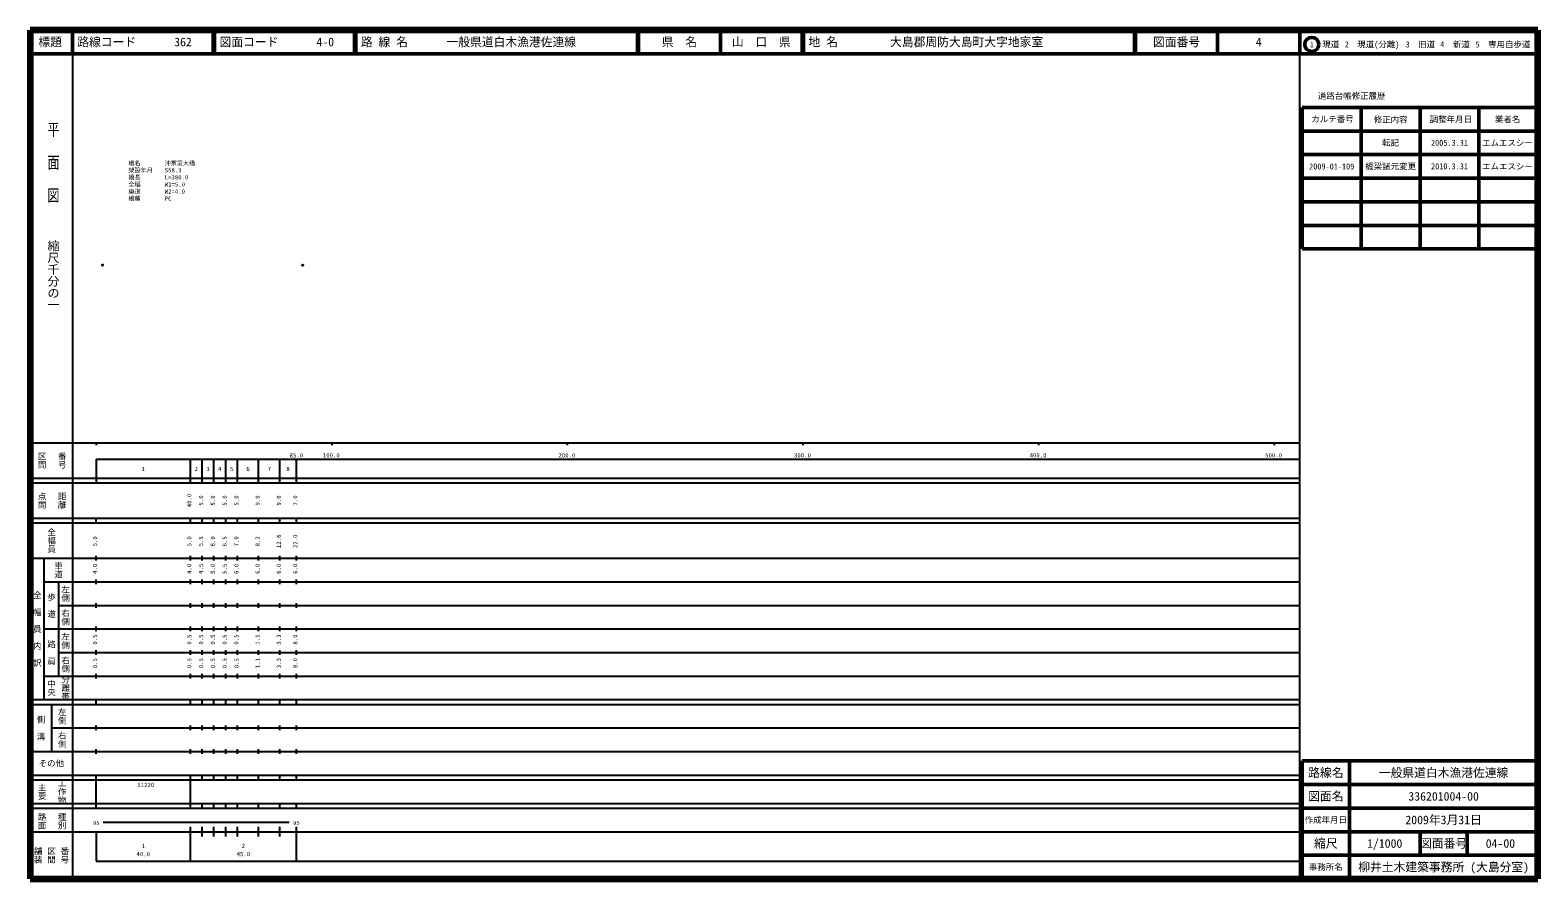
# Model space of a CAD drawing. Units: millimetres on the paper. Extents: x 40 to 680, y 20 to 380.
import ezdxf
from ezdxf.enums import TextEntityAlignment as Align

# ---------------------------------------------------------------- set-up
doc = ezdxf.new("R2010")
doc.units = ezdxf.units.MM
doc.header["$PDMODE"] = 32
doc.header["$PDSIZE"] = 0.5
for name, color, linetype in [('M-OTRS', 6, 'Continuous'), ('M-STR-HTXT', 7, 'Continuous'), ('M-TTL-TXT', 7, 'Continuous')]:
    doc.layers.add(name, color=color, linetype=linetype)
for name, color, linetype, lineweight in [('M-TTL', 2, 'Continuous', 140), ('M-TTL-BAND', 7, 'Continuous', 25), ('M-TTL-FRAM', 2, 'Continuous', 50), ('M-TTL-LINE', 7, 'Continuous', 50)]:
    doc.layers.add(name, color=color, linetype=linetype, lineweight=lineweight)
doc.styles.add('@ＭＳ ゴシック', font='')
doc.styles.add('ＭＳ ゴシック', font='')
doc.styles.get('@ＭＳ ゴシック').set_extended_font_data('@MS Gothic')
doc.styles.get('ＭＳ ゴシック').set_extended_font_data('MS Gothic')

msp = doc.modelspace()

# ---------------------------------------------------------------- linework, layer by layer
at = {"layer": 'M-OTRS'}
for p in [(70.704, 280.352), (155.663, 280.35)]:
    msp.add_point(p, dxfattribs=at)
at = {"layer": 'M-TTL'}
for p, q in [((40, 380), (40, 20)), ((680, 380), (40, 380)), ((680, 20), (680, 380)), ((40, 20), (680, 20))]:
    msp.add_line(p, q, dxfattribs=at)
at = {"layer": 'M-TTL-BAND'}
for p, q in [((58, 370), (58, 20)), ((579, 20), (579, 370)), ((40, 205), (579, 205)), ((68, 205), (68, 204)), ((168, 205), (168, 204)), ((268, 205), (268, 204)), ((368, 205), (368, 204)), ((468, 205), (468, 204)), ((568, 205), (568, 204)), ((68, 198), (579, 198)), ((68, 198), (68, 188)), ((108, 188), (108, 198)), ((113, 188), (113, 198)), ((118, 188), (118, 198)), ((123, 188), (123, 198)), ((128, 188), (128, 198)), ((137, 188), (137, 198)), ((146, 188), (146, 198)), ((153, 188), (153, 198)), ((40, 190), (579, 190)), ((40, 188), (579, 188)), ((40, 173), (579, 173)), ((68, 171), (68, 173)), ((108, 171), (108, 173)), ((113, 171), (113, 173)), ((118, 171), (118, 173)), ((123, 171), (123, 173)), ((128, 171), (128, 173)), ((137, 171), (137, 173)), ((146, 171), (146, 173)), ((153, 171), (153, 173)), ((40, 171), (579, 171)), ((40, 156), (579, 156)), ((46, 96), (46, 156)), ((68, 155), (68, 157)), ((108, 155), (108, 157)), ((113, 155), (113, 157)), ((118, 155), (118, 157)), ((123, 155), (123, 157)), ((128, 155), (128, 157)), ((137, 155), (137, 157)), ((146, 155), (146, 157)), ((153, 155), (153, 157)), ((46, 146), (579, 146)), ((52, 146), (52, 106)), ((68, 145), (68, 147)), ((108, 145), (108, 147)), ((113, 145), (113, 147)), ((118, 145), (118, 147)), ((123, 145), (123, 147)), ((128, 145), (128, 147)), ((137, 145), (137, 147)), ((146, 145), (146, 147)), ((153, 145), (153, 147)), ((52, 136), (579, 136)), ((68, 135), (68, 137)), ((108, 135), (108, 137)), ((113, 135), (113, 137)), ((118, 135), (118, 137)), ((123, 135), (123, 137)), ((128, 135), (128, 137)), ((137, 135), (137, 137)), ((146, 135), (146, 137)), ((153, 135), (153, 137)), ((46, 126), (579, 126)), ((68, 125), (68, 127)), ((108, 125), (108, 127)), ((113, 125), (113, 127)), ((118, 125), (118, 127)), ((123, 125), (123, 127)), ((128, 125), (128, 127)), ((137, 125), (137, 127)), ((146, 125), (146, 127)), ((153, 125), (153, 127)), ((52, 116), (579, 116)), ((68, 115), (68, 117)), ((108, 115), (108, 117)), ((113, 115), (113, 117)), ((118, 115), (118, 117)), ((123, 115), (123, 117)), ((128, 115), (128, 117)), ((137, 115), (137, 117)), ((146, 115), (146, 117)), ((153, 115), (153, 117)), ((46, 106), (579, 106)), ((68, 105), (68, 107)), ((108, 105), (108, 107)), ((113, 105), (113, 107)), ((118, 105), (118, 107)), ((123, 105), (123, 107)), ((128, 105), (128, 107)), ((137, 105), (137, 107)), ((146, 105), (146, 107)), ((153, 105), (153, 107)), ((40, 96), (579, 96)), ((68, 94), (68, 96)), ((108, 94), (108, 96)), ((113, 94), (113, 96)), ((118, 94), (118, 96)), ((123, 94), (123, 96)), ((128, 94), (128, 96)), ((137, 94), (137, 96)), ((146, 94), (146, 96)), ((153, 94), (153, 96)), ((40, 94), (579, 94)), ((49, 94), (49, 74)), ((49, 84), (579, 84)), ((68, 83), (68, 85)), ((108, 83), (108, 85)), ((113, 83), (113, 85)), ((118, 83), (118, 85)), ((123, 83), (123, 85)), ((128, 83), (128, 85)), ((137, 83), (137, 85)), ((146, 83), (146, 85)), ((153, 83), (153, 85)), ((40, 74), (579, 74)), ((68, 73), (68, 75)), ((108, 73), (108, 75)), ((113, 73), (113, 75)), ((118, 73), (118, 75)), ((123, 73), (123, 75)), ((128, 73), (128, 75)), ((137, 73), (137, 75)), ((146, 73), (146, 75)), ((153, 73), (153, 75)), ((40, 64), (579, 64)), ((68, 62), (68, 64)), ((108, 62), (108, 64)), ((113, 62), (113, 64)), ((118, 62), (118, 64)), ((123, 62), (123, 64)), ((128, 62), (128, 64)), ((137, 62), (137, 64)), ((146, 62), (146, 64)), ((153, 62), (153, 64)), ((40, 62), (579, 62)), ((68, 52), (68, 62)), ((108, 52), (108, 62)), ((40, 52), (579, 52)), ((68, 50), (68, 52)), ((108, 50), (108, 52)), ((113, 50), (113, 52)), ((118, 50), (118, 52)), ((123, 50), (123, 52)), ((128, 50), (128, 52)), ((137, 50), (137, 52)), ((146, 50), (146, 52)), ((153, 50), (153, 52)), ((40, 50), (579, 50)), ((40, 40), (579, 40)), ((68, 40), (68, 27.5)), ((71, 44), (150, 44)), ((108, 27.5), (108, 42)), ((113, 38), (113, 42)), ((118, 38), (118, 42)), ((123, 38), (123, 42)), ((128, 38), (128, 42)), ((137, 38), (137, 42)), ((146, 38), (146, 42)), ((153, 27.5), (153, 42)), ((68, 27.5), (579, 27.5))]:
    msp.add_line(p, q, dxfattribs=at)
at = {"layer": 'M-TTL-FRAM'}
for p, q in [((580, 347.197), (580, 287.197)), ((580, 347.197), (680, 347.197)), ((580, 287.197), (680, 287.197)), ((680, 70), (580, 70)), ((580, 70), (580, 20))]:
    msp.add_line(p, q, dxfattribs=at)
at = {"layer": 'M-TTL-LINE'}
for p, q in [((58, 380), (58, 370)), ((117.75, 380), (117.75, 370)), ((118.25, 380), (118.25, 370)), ((177.75, 380), (177.75, 370)), ((178.25, 380), (178.25, 370)), ((297.75, 380), (297.75, 370)), ((298.25, 380), (298.25, 370)), ((333, 380), (333, 370)), ((367.75, 380), (367.75, 370)), ((368.25, 380), (368.25, 370)), ((508.747, 380), (508.747, 370)), ((509.247, 380), (509.247, 370)), ((543.997, 380), (543.997, 370)), ((579, 380), (579, 370)), ((40, 370), (680, 370)), ((605, 347.197), (605, 287.197)), ((630, 347.197), (630, 287.197)), ((655, 347.197), (655, 287.197)), ((580, 337.197), (680, 337.197)), ((580, 327.197), (680, 327.197)), ((580, 317.197), (680, 317.197)), ((580, 307.197), (680, 307.197)), ((580, 297.197), (680, 297.197)), ((600, 70), (600, 20)), ((680, 60), (580, 60)), ((680, 50), (580, 50)), ((680, 40), (580, 40)), ((630, 40), (630, 30)), ((650, 40), (650, 30)), ((680, 30), (580, 30))]:
    msp.add_line(p, q, dxfattribs=at)
msp.add_circle((584.031, 373.958), 3, dxfattribs=at)

# ---------------------------------------------------------------- texts
at = {"layer": 'M-STR-HTXT', "style": 'ＭＳ ゴシック'}
for s, p in [('橋名\u3000\u3000\u3000\u3000沖家室大橋', (81.73, 322.131)), ('架設年月\u3000\u3000S58.3', (81.73, 319.131)), ('橋長\u3000\u3000\u3000\u3000L=380.0', (81.73, 316.131)), ('全幅\u3000\u3000\u3000\u3000W1=5.0', (81.73, 313.131)), ('橋種\u3000\u3000\u3000\u3000PC', (81.73, 307.131)), ('車道\u3000\u3000\u3000\u3000W2=4.0', (81.73, 310.131))]:
    msp.add_text(s, height=1.833, dxfattribs=at).set_placement(p, align=Align.BOTTOM_LEFT)
at = {"layer": 'M-TTL-BAND', "style": '@ＭＳ ゴシック', "width": 1.4}
msp.add_text('平  面  図', height=3.666, rotation=270, dxfattribs=at).set_placement((49.777, 306.475), align=Align.MIDDLE_RIGHT)
at = {"layer": 'M-TTL-BAND', "style": '@ＭＳ ゴシック'}
msp.add_text('縮尺千分の一', height=3.666, rotation=270, dxfattribs=at).set_placement((49.777, 261.03), align=Align.MIDDLE_RIGHT)
for s, p in [('区間', (45, 197.5)), ('番号', (53.5, 197.5)), ('点間', (45, 180.5)), ('距離', (53.5, 180.5)), ('全幅員', (49, 163.5)), ('車道', (52, 151)), ('全\u3000幅\u3000員\u3000内\u3000訳', (43, 126)), ('歩\u3000道', (49, 136)), ('左側', (55, 141)), ('右側', (55, 131)), ('左側', (55, 121)), ('路\u3000肩', (49, 116)), ('右側', (55, 111)), ('中央', (49, 101)), ('分離帯', (55, 101)), ('左側', (53.5, 89)), ('側\u3000溝', (44.5, 84)), ('右側', (53.5, 79)), ('主要', (45, 57)), ('工作物', (53.5, 57)), ('路面', (45, 44.5)), ('種別', (53.5, 44.5)), ('舗装', (43.333, 30)), ('区間', (49, 30)), ('番号', (54.667, 30))]:
    msp.add_text(s, height=2.566, rotation=270, dxfattribs=at).set_placement(p, align=Align.MIDDLE_CENTER)
at = {"layer": 'M-TTL-BAND', "style": 'ＭＳ ゴシック'}
for s, p in [('85.0', (153, 198.195)), ('100.0', (167.844, 198.195)), ('200.0', (267.844, 198.195)), ('300.0', (367.844, 198.195)), ('400.0', (467.844, 198.195)), ('500.0', (567.844, 198.195)), ('1', (88, 192.405)), ('2', (110.5, 192.405)), ('3', (115.5, 192.405)), ('4', (120.5, 192.405)), ('5', (125.5, 192.405)), ('6', (132.5, 192.405)), ('7', (141.5, 192.405)), ('8', (149.5, 192.405)), ('as', (68, 42.5)), ('as', (153, 42.5)), ('1', (88, 32.523)), ('2', (130.5, 32.523)), ('40.0', (88, 29.033)), ('45.0', (130.5, 29.033))]:
    msp.add_text(s, height=1.833, dxfattribs=at).set_placement(p, align=Align.BOTTOM_CENTER)
for s, p in [('40.0', (109, 180.5)), ('5.0', (114, 180.5)), ('5.0', (119, 180.5)), ('5.0', (124, 180.5)), ('5.0', (129, 180.5)), ('9.0', (138, 180.5)), ('9.0', (147, 180.5)), ('7.0', (154, 180.5)), ('5.0', (69, 163.174)), ('5.0', (109, 163.174)), ('5.5', (114, 163.174)), ('6.0', (119, 163.174)), ('6.5', (124, 163.174)), ('7.0', (129, 163.174)), ('8.2', (138, 163.174)), ('12.6', (147, 163.174)), ('22.0', (154, 163.174)), ('4.0', (69, 151.5)), ('4.0', (109, 151.5)), ('4.5', (114, 151.5)), ('5.0', (119, 151.5)), ('5.5', (124, 151.5)), ('6.0', (129, 151.5)), ('6.0', (138, 151.5)), ('6.0', (147, 151.5)), ('6.0', (154, 151.5)), ('0.5', (69, 121.5)), ('0.5', (109, 121.5)), ('0.5', (114, 121.5)), ('0.5', (119, 121.5)), ('0.5', (124, 121.5)), ('0.5', (129, 121.5)), ('1.1', (138, 121.5)), ('3.3', (147, 121.5)), ('8.0', (154, 121.5)), ('0.5', (69, 111.5)), ('0.5', (109, 111.5)), ('0.5', (114, 111.5)), ('0.5', (119, 111.5)), ('0.5', (124, 111.5)), ('0.5', (129, 111.5)), ('1.1', (138, 111.5)), ('3.3', (147, 111.5)), ('8.0', (154, 111.5))]:
    msp.add_text(s, height=1.833, rotation=90, dxfattribs=at).set_placement(p, align=Align.BOTTOM_CENTER)
msp.add_text('その他', height=2.566, dxfattribs=at).set_placement((49, 69), align=Align.MIDDLE_CENTER)
msp.add_text('11220', height=1.833, dxfattribs=at).set_placement((85.5, 58.405), align=Align.BOTTOM_LEFT)
at = {"layer": 'M-TTL-TXT', "style": 'ＭＳ ゴシック'}
for s, height, p in [('標題', 3.666, (48.5, 375)), ('県\u3000名', 3.666, (315.625, 375)), ('山\u3000口\u3000県', 3.666, (350.375, 375)), ('図面番号', 3.666, (526.622, 375)), ('4', 3.666, (561.497, 375)), ('1\u3000現道', 2.566, (589.448, 373.958)), ('2\u3000現道(分離)', 2.566, (609.619, 373.958)), ('3\u3000旧道', 2.566, (630.121, 373.958)), ('4\u3000新道', 2.566, (644.824, 373.958)), ('5\u3000専用自歩道', 2.566, (665.228, 373.958)), ('道路台帳修正履歴', 2.566, (600.968, 352.113)), ('カルテ番号', 2.566, (592.839, 342.277)), ('修正内容', 2.566, (617.509, 342.023)), ('調整年月日', 2.566, (643.089, 342.197)), ('業者名', 2.566, (667.134, 342.197)), ('転記', 2.566, (617.5, 332.245)), ('2005.3.31', 2.566, (642.5, 332.245)), ('エムエスシ－', 2.566, (667.077, 332.189)), ('2009-01-109', 2.566, (592.5, 322.189)), ('橋梁諸元変更', 2.566, (617.5, 322.245)), ('2010.3.31', 2.566, (642.5, 322.245)), ('エムエスシ－', 2.566, (667.077, 322.189)), ('路線名', 3.666, (590, 65)), ('路線名', 3.666, (590, 65)), ('一般県道白木漁港佐連線', 3.666, (640, 65)), ('図面名', 3.666, (590, 55)), ('図面名', 3.666, (590, 55)), ('336201004-00', 3.666, (640, 55)), ('作成年月日', 2.566, (590, 45)), ('作成年月日', 2.566, (590, 45)), ('2009年3月31日', 3.666, (640, 45)), ('縮尺', 3.666, (590, 35)), ('縮尺', 3.666, (590, 35)), ('1/1000', 3.666, (615, 35)), ('図面番号', 3.666, (640, 35)), ('図面番号', 3.666, (640, 35)), ('04-00', 3.666, (664.125, 35)), ('事務所名', 2.566, (590, 25)), ('事務所名', 2.566, (590, 25)), ('柳井土木建築事務所 (大島分室)', 3.666, (640, 25))]:
    msp.add_text(s, height=height, dxfattribs=at).set_placement(p, align=Align.MIDDLE_CENTER)
for s, p in [('路線コード', (60, 375)), ('362', (101.142, 375)), ('図面コード', (120.38, 375)), ('4-0', (161.521, 375)), ('路 線 名', (180.38, 375)), ('一般県道白木漁港佐連線', (216.734, 375)), ('地 名', (370.38, 375)), ('大島郡周防大島町大字地家室', (405.024, 375))]:
    msp.add_text(s, height=3.666, dxfattribs=at).set_placement(p, align=Align.MIDDLE_LEFT)

doc.saveas('drawing.dxf')
